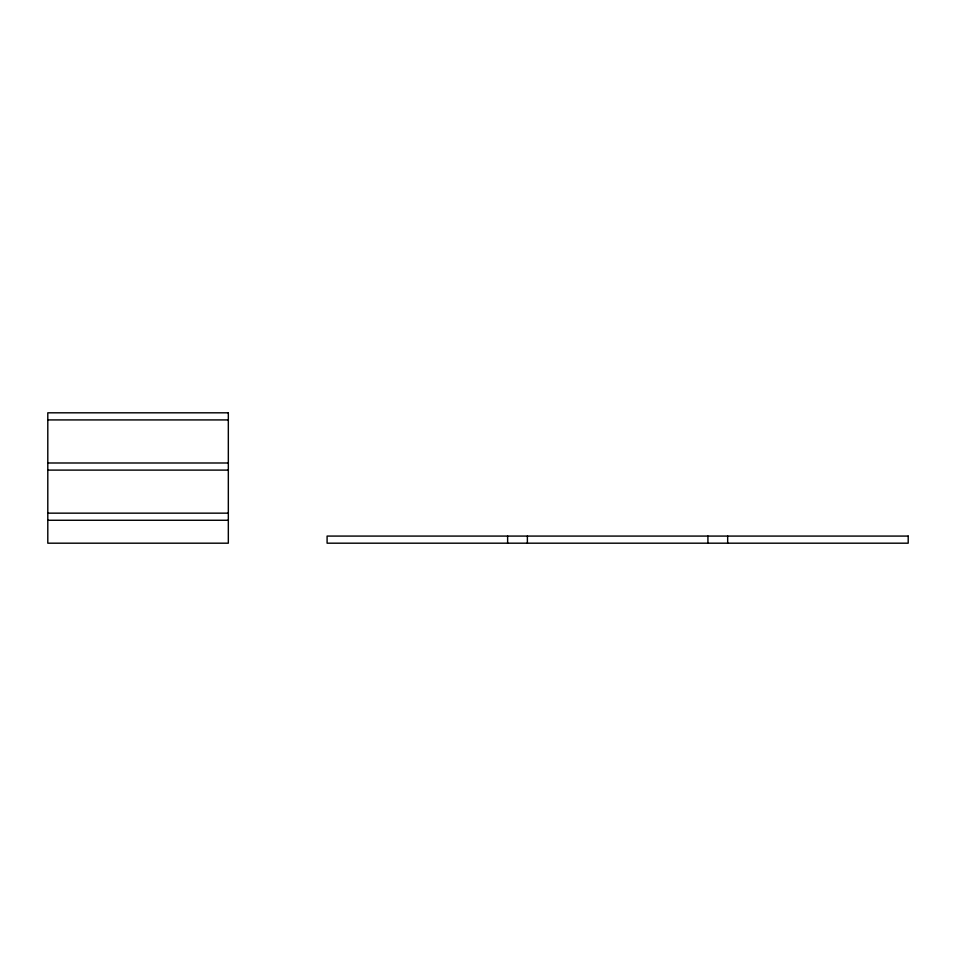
<?xml version="1.0" encoding="UTF-8"?>
<svg xmlns="http://www.w3.org/2000/svg" width="956" height="956" viewBox="0 0 956 956"><rect width="100%" height="100%" fill="white"/><g stroke="black" fill="none" stroke-linecap="round" stroke-linejoin="round"><path stroke-width="1.43" d="M47.8 419.923L228.329 419.923M47.8 462.991L228.329 462.991M47.8 470.101L228.329 470.101M47.8 513.157L228.329 513.157M47.8 520.267L228.329 520.267M727.671 536.077L727.671 543.187M707.918 536.077L707.918 543.187M527.377 536.077L527.377 543.187M507.624 536.077L507.624 543.187M228.329 412.813L47.8 412.813L47.8 543.187L228.329 543.187L228.329 412.813M908.2 536.077L327.095 536.077L327.095 543.187L908.2 543.187L908.2 536.077"/></g></svg>
